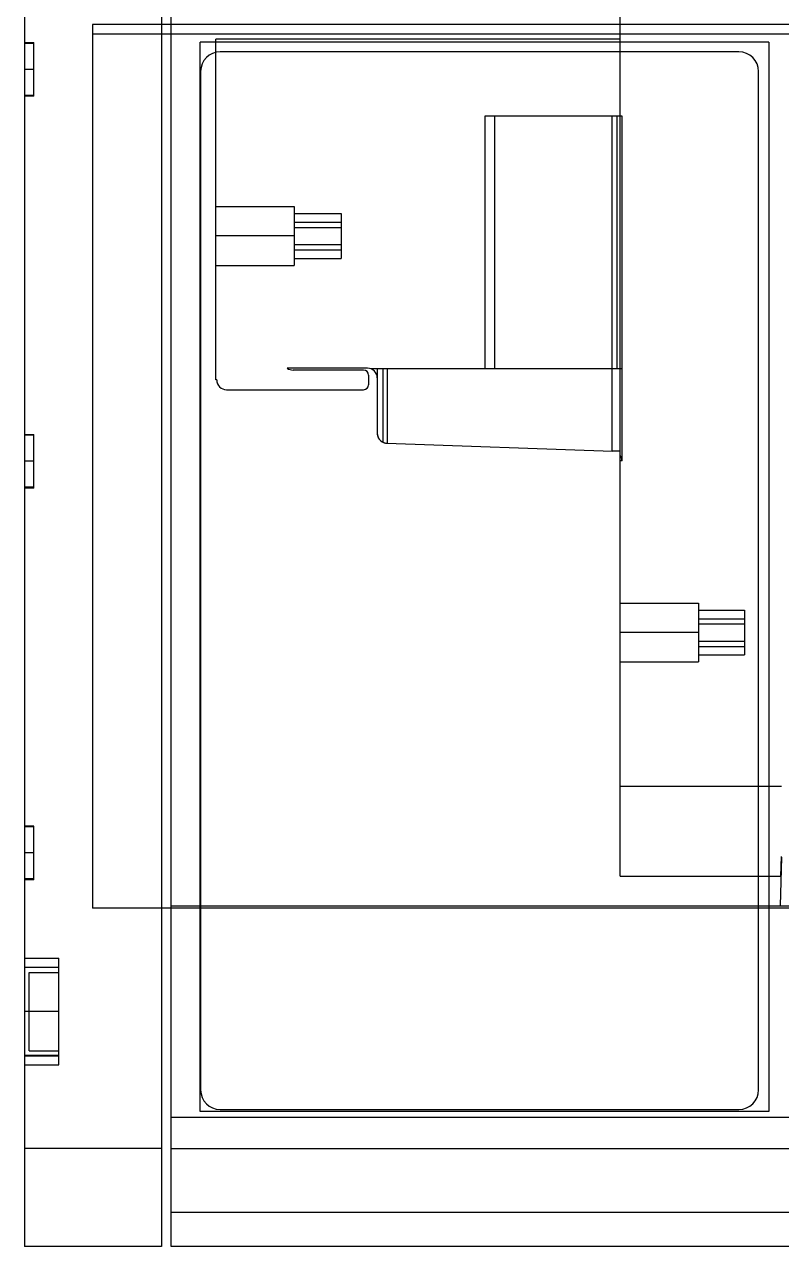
# Model space of a CAD drawing. Extents: x 0 to 271, y 0 to 689.
# Drawn here: x 9 to 86.3, y 96.3 to 221.1 of the extents above; entities that cross this region are included whole.
import ezdxf

# ---------------------------------------------------------------- set-up
doc = ezdxf.new("R2010")
doc.units = 0
doc.layers.add('-15N-THT. THIẾT BỊ ĐÓNG MỞ', color=40, linetype='CONTINUOUS')

# ---------------------------------------------------------------- blocks, each defined once
blk = doc.blocks.new('06 - N - SC VSD CHIẾU HÔNG ATV630D30~D45N4')
at = {"layer": '-15N-THT. THIẾT BỊ ĐÓNG MỞ'}
for p, q in [((-248, 302.47), (-248, -248.35)), ((-247, -248.35), (-247, 159.3)), ((-262, 157.6), (-262, -248.35)), ((-201.15, -210.53), (-201.15, -53.05)), ((-131.85, -123.55), (-255.05, -123.55)), ((-255.05, -123.55), (-255.05, -123.55)), ((-255.05, -123.55), (-255.05, -213.8)), ((-201.15, -123.55), (-201.15, -123.55)), ((-131.85, -124.55), (-255.05, -124.55)), ((-262, -125.41), (-262, -125.41)), ((-262, -125.41), (-261.05, -125.41)), ((-261.05, -125.5), (-262, -125.5)), ((-261.05, -125.41), (-261.05, -125.41)), ((-261.05, -130.89), (-261.05, -125.41)), ((-244.04, -125.35), (-244.04, -125.35)), ((-244.04, -234.56), (-244.04, -125.35)), ((-185.96, -125.35), (-244.04, -125.35)), ((-242.45, -159.85), (-242.45, -125.05)), ((-242.45, -125.05), (-242.45, -125.05)), ((-201.15, -125.05), (-242.45, -125.05)), ((-201.15, -125.05), (-201.15, -125.05)), ((-185.96, -125.35), (-185.96, -234.56)), ((-185.96, -125.35), (-185.96, -125.35)), ((-189, -126.35), (-242, -126.35)), ((-242, -126.35), (-242, -126.35)), ((-189, -126.35), (-189, -126.35)), ((-261.05, -128.15), (-262, -128.15)), ((-244, -128.35), (-244, -232.35)), ((-244, -128.35), (-244, -128.35)), ((-187, -232.35), (-187, -128.35)), ((-187, -128.35), (-187, -128.35)), ((-261.05, -130.8), (-262, -130.8)), ((-262, -130.89), (-262, -130.89)), ((-261.05, -130.89), (-262, -130.89)), ((-261.05, -130.89), (-261.05, -130.89)), ((-214.95, -132.92), (-214.95, -132.92)), ((-214.95, -132.92), (-214.95, -158.72)), ((-200.95, -132.92), (-214.95, -132.92)), ((-213.95, -158.72), (-213.95, -132.92)), ((-201.95, -167.12), (-201.95, -132.92)), ((-201.45, -158.72), (-201.45, -132.92)), ((-200.95, -132.92), (-200.95, -132.92)), ((-200.95, -168.12), (-200.95, -132.92)), ((-242.45, -142.15), (-234.45, -142.15)), ((-234.45, -142.15), (-234.45, -148.15)), ((-234.45, -142.86), (-229.65, -142.86)), ((-229.65, -142.86), (-229.65, -147.44)), ((-234.45, -143.74), (-229.65, -143.74)), ((-234.45, -144.27), (-229.65, -144.27)), ((-234.45, -145.15), (-242.45, -145.15)), ((-234.45, -146.03), (-229.65, -146.03)), ((-234.45, -146.56), (-229.65, -146.56)), ((-242.45, -148.15), (-234.45, -148.15)), ((-234.45, -147.44), (-229.65, -147.44)), ((-226.95, -158.65), (-235.15, -158.65)), ((-235.15, -158.65), (-235.15, -158.65)), ((-234.55, -158.85), (-234.55, -158.85)), ((-227.35, -158.85), (-234.55, -158.85)), ((-227.35, -158.85), (-227.35, -158.85)), ((-226.95, -158.65), (-226.95, -158.65)), ((-226.85, -159.35), (-226.85, -159.35)), ((-226.85, -159.35), (-226.85, -160.35)), ((-200.95, -158.72), (-226.59, -158.72)), ((-226.59, -158.72), (-226.59, -158.72)), ((-225.95, -158.72), (-225.95, -158.72)), ((-225.95, -158.72), (-225.95, -165.31)), ((-225.95, -159.65), (-225.95, -159.65)), ((-225.39, -158.72), (-225.39, -166.21)), ((-224.95, -158.72), (-224.95, -166.31)), ((-214.95, -158.72), (-214.95, -158.72)), ((-200.95, -158.72), (-200.95, -158.72)), ((-242.35, -159.85), (-242.45, -159.85)), ((-242.45, -159.85), (-242.45, -159.85)), ((-242.35, -159.85), (-242.35, -159.85)), ((-241.35, -160.85), (-241.35, -160.85)), ((-241.35, -160.85), (-227.35, -160.85)), ((-227.35, -160.85), (-227.35, -160.85)), ((-226.85, -159.85), (-226.85, -159.85)), ((-226.85, -160.35), (-226.85, -160.35)), ((-262, -165.41), (-262, -165.41)), ((-262, -165.41), (-261.05, -165.41)), ((-261.05, -165.5), (-262, -165.5)), ((-261.05, -170.89), (-261.05, -165.41)), ((-261.05, -165.41), (-261.05, -165.41)), ((-225.95, -165.31), (-225.95, -165.36)), ((-225.95, -165.31), (-225.95, -165.31)), ((-225.95, -165.36), (-225.95, -165.41)), ((-225.95, -165.41), (-225.94, -165.46)), ((-225.94, -165.46), (-225.93, -165.51)), ((-225.93, -165.51), (-225.92, -165.56)), ((-225.92, -165.56), (-225.91, -165.6)), ((-225.91, -165.6), (-225.89, -165.65)), ((-225.89, -165.65), (-225.87, -165.7)), ((-225.87, -165.7), (-225.85, -165.75)), ((-225.85, -165.75), (-225.83, -165.79)), ((-225.83, -165.79), (-225.8, -165.84)), ((-225.8, -165.84), (-225.77, -165.88)), ((-225.77, -165.88), (-225.74, -165.93)), ((-225.74, -165.93), (-225.7, -165.97)), ((-225.7, -165.97), (-225.67, -166.01)), ((-225.67, -166.01), (-225.62, -166.05)), ((-225.62, -166.05), (-225.58, -166.09)), ((-225.58, -166.09), (-225.53, -166.12)), ((-225.53, -166.12), (-225.48, -166.16)), ((-225.48, -166.16), (-225.43, -166.19)), ((-225.43, -166.19), (-225.37, -166.22)), ((-225.37, -166.22), (-225.31, -166.24)), ((-225.31, -166.24), (-225.25, -166.26)), ((-225.25, -166.26), (-225.19, -166.28)), ((-225.19, -166.28), (-225.12, -166.3)), ((-225.12, -166.3), (-225.05, -166.31)), ((-225.05, -166.31), (-224.98, -166.31)), ((-224.98, -166.31), (-224.98, -166.31)), ((-224.98, -166.31), (-201.92, -167.12)), ((-201.92, -167.12), (-201.92, -167.12)), ((-201.15, -167.12), (-201.92, -167.12)), ((-201.15, -167.12), (-201.15, -167.12)), ((-261.05, -168.15), (-262, -168.15)), ((-201.15, -167.52), (-201.15, -167.52)), ((-201.15, -168.12), (-201.15, -168.12)), ((-200.95, -168.12), (-201.15, -168.12)), ((-200.95, -168.12), (-200.95, -168.12)), ((-261.05, -170.8), (-262, -170.8)), ((-262, -170.89), (-262, -170.89)), ((-261.05, -170.89), (-262, -170.89)), ((-261.05, -170.89), (-261.05, -170.89)), ((-201.15, -182.65), (-193.15, -182.65)), ((-193.15, -182.65), (-193.15, -188.65)), ((-193.15, -183.36), (-188.45, -183.36)), ((-188.45, -183.36), (-188.45, -187.94)), ((-193.15, -184.24), (-188.45, -184.24)), ((-193.15, -185.65), (-201.15, -185.65)), ((-193.15, -184.77), (-188.45, -184.77)), ((-193.15, -186.53), (-188.45, -186.53)), ((-193.15, -187.06), (-188.45, -187.06)), ((-193.15, -187.94), (-188.45, -187.94)), ((-201.15, -188.65), (-193.15, -188.65)), ((-201.15, -201.35), (-184.65, -201.35)), ((-201.15, -201.35), (-201.15, -201.35)), ((-262, -205.41), (-262, -205.41)), ((-261.05, -205.41), (-262, -205.41)), ((-261.05, -205.5), (-262, -205.5)), ((-261.05, -205.41), (-261.05, -205.41)), ((-261.05, -210.89), (-261.05, -205.41)), ((-261.05, -208.15), (-262, -208.15)), ((-184.65, -208.58), (-184.79, -213.55)), ((-184.71, -210.53), (-184.65, -208.52)), ((-184.7, -210.53), (-184.65, -208.57)), ((-261.05, -210.8), (-262, -210.8)), ((-262, -210.89), (-262, -210.89)), ((-261.05, -210.89), (-262, -210.89)), ((-261.05, -210.89), (-261.05, -210.89)), ((-201.15, -210.53), (-184.7, -210.53)), ((-201.15, -210.53), (-201.15, -210.53)), ((-255.05, -213.8), (-255.05, -213.8)), ((-131.85, -213.8), (-255.05, -213.8)), ((-247, -213.55), (-131.85, -213.55)), ((-247, -213.55), (-247, -213.55)), ((-262, -218.91), (-262, -218.91)), ((-262, -218.91), (-258.5, -218.91)), ((-258.5, -229.79), (-258.5, -218.91)), ((-258.5, -218.91), (-258.5, -218.91)), ((-262, -219.81), (-262, -219.81)), ((-262, -219.81), (-258.5, -219.81)), ((-258.5, -219.87), (-262, -219.87)), ((-261.5, -228.35), (-261.5, -220.35)), ((-261.5, -220.35), (-258.5, -220.35)), ((-258.5, -224.35), (-262, -224.35)), ((-261.5, -228.35), (-258.5, -228.35)), ((-258.5, -228.83), (-262, -228.83)), ((-262, -228.89), (-262, -228.89)), ((-262, -228.89), (-258.5, -228.89)), ((-258.5, -228.89), (-258.5, -228.89)), ((-262, -229.79), (-262, -229.79)), ((-262, -229.79), (-258.5, -229.79)), ((-258.5, -229.79), (-258.5, -229.79)), ((-244, -232.35), (-244, -232.35)), ((-187, -232.35), (-187, -232.35)), ((-244.04, -234.56), (-244.04, -234.56)), ((-185.96, -234.56), (-244.04, -234.56)), ((-242, -234.35), (-189, -234.35)), ((-242, -234.35), (-242, -234.35)), ((-189, -234.35), (-189, -234.35)), ((-185.96, -234.56), (-185.96, -234.56)), ((-247, -235.15), (-131.85, -235.15)), ((-247, -235.15), (-247, -235.15)), ((-248, -238.35), (-262, -238.35)), ((-247, -238.34), (-131.85, -238.34)), ((-247, -238.35), (-247, -238.35)), ((-247, -244.84), (-131.85, -244.84)), ((-262, -248.35), (-262, -248.35)), ((-248, -248.35), (-262, -248.35)), ((-248, -248.35), (-248, -248.35)), ((-129, -248.35), (-247, -248.35)), ((-247, -248.35), (-247, -248.35))]:
    blk.add_line(p, q, dxfattribs=at)
for centre, radius, start, end in [((-242, -128.35), 2, 90, 180), ((-189, -128.35), 2, 0, 90), ((-234.55, -157.85), 1, 233.1301, 270), ((-227.35, -159.35), 0.5, 0, 90), ((-226.95, -159.65), 1, 0, 90), ((-241.35, -159.85), 1, 180, 270), ((-227.35, -160.35), 0.5, 270, 0), ((-224.95, -165.31), 1, 180, 268.0001), ((-201.95, -168.12), 1, 0, 36.8699), ((-242, -232.35), 2, 180, 270), ((-189, -232.35), 2, 270, 0)]:
    blk.add_arc(centre, radius, start, end, dxfattribs=at)

msp = doc.modelspace()

# ---------------------------------------------------------------- block references
msp.add_blockref('06 - N - SC VSD CHIẾU HÔNG ATV630D30~D45N4', (271, 344.65))

doc.saveas('drawing.dxf')
